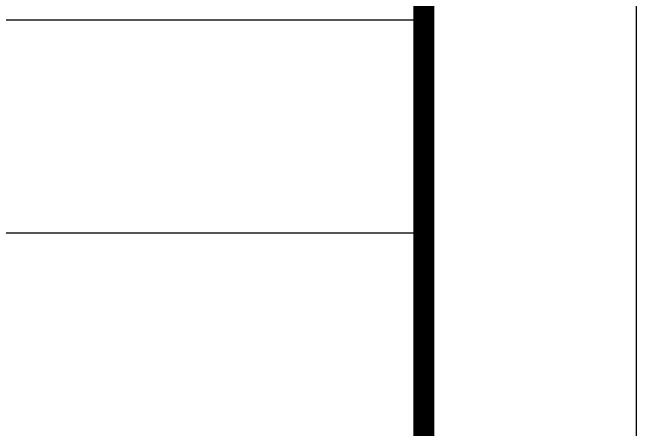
# Model space of a CAD drawing. Extents: x -446699 to 757189, y -606167 to -103070.
# Drawn here: x -365534 to -362599, y -399406 to -397445 of the extents above; entities that cross this region are included whole.
import ezdxf

# ---------------------------------------------------------------- set-up
doc = ezdxf.new("R2010")
doc.units = 0
doc.header["$LTSCALE"] = 1000
doc.header["$MEASUREMENT"] = 0
doc.layers.add('14', color=14, linetype='Continuous')
doc.layers.add('PUB_TITLE', color=4, linetype='Continuous')

# ---------------------------------------------------------------- blocks, each defined once
blk = doc.blocks.new('YHYHHRR')
at = {"layer": '14', "color": 14}
for p, q in [((256880.6, 474249.5), (266880.6, 474249.5)), ((256880.6, 473249.5), (266880.6, 473249.5))]:
    blk.add_line(p, q, dxfattribs=at)

msp = doc.modelspace()

# ---------------------------------------------------------------- linework, layer by layer
msp.add_lwpolyline([(-363599.4, -353480.6), (-444199.4, -353480.6), (-444199.4, -410880.6), (-363599.4, -410880.6)], close=True)
at = {"layer": 'PUB_TITLE'}
msp.add_lwpolyline([(-446699.4, -411880.6), (-362599.4, -411880.6), (-362599.4, -352480.6), (-446699.4, -352480.6)], close=True, dxfattribs=at)
msp.add_lwpolyline([(-446699.4, -411880.6), (-362599.4, -411880.6), (-362599.4, -352480.6), (-446699.4, -352480.6)], close=True, dxfattribs=at)
at = {"layer": 'PUB_TITLE', "const_width": 100}
msp.add_lwpolyline([(-444199.4, -410880.6), (-363599.4, -410880.6), (-363599.4, -353480.6), (-444199.4, -353480.6)], close=True, dxfattribs=at)
msp.add_lwpolyline([(-444199.4, -410880.6), (-363599.4, -410880.6), (-363599.4, -353480.6), (-444199.4, -353480.6)], close=True, dxfattribs=at)

# ---------------------------------------------------------------- block references
msp.add_blockref('YHYHHRR', (-630484.9, -871730.1))

doc.saveas('drawing.dxf')
